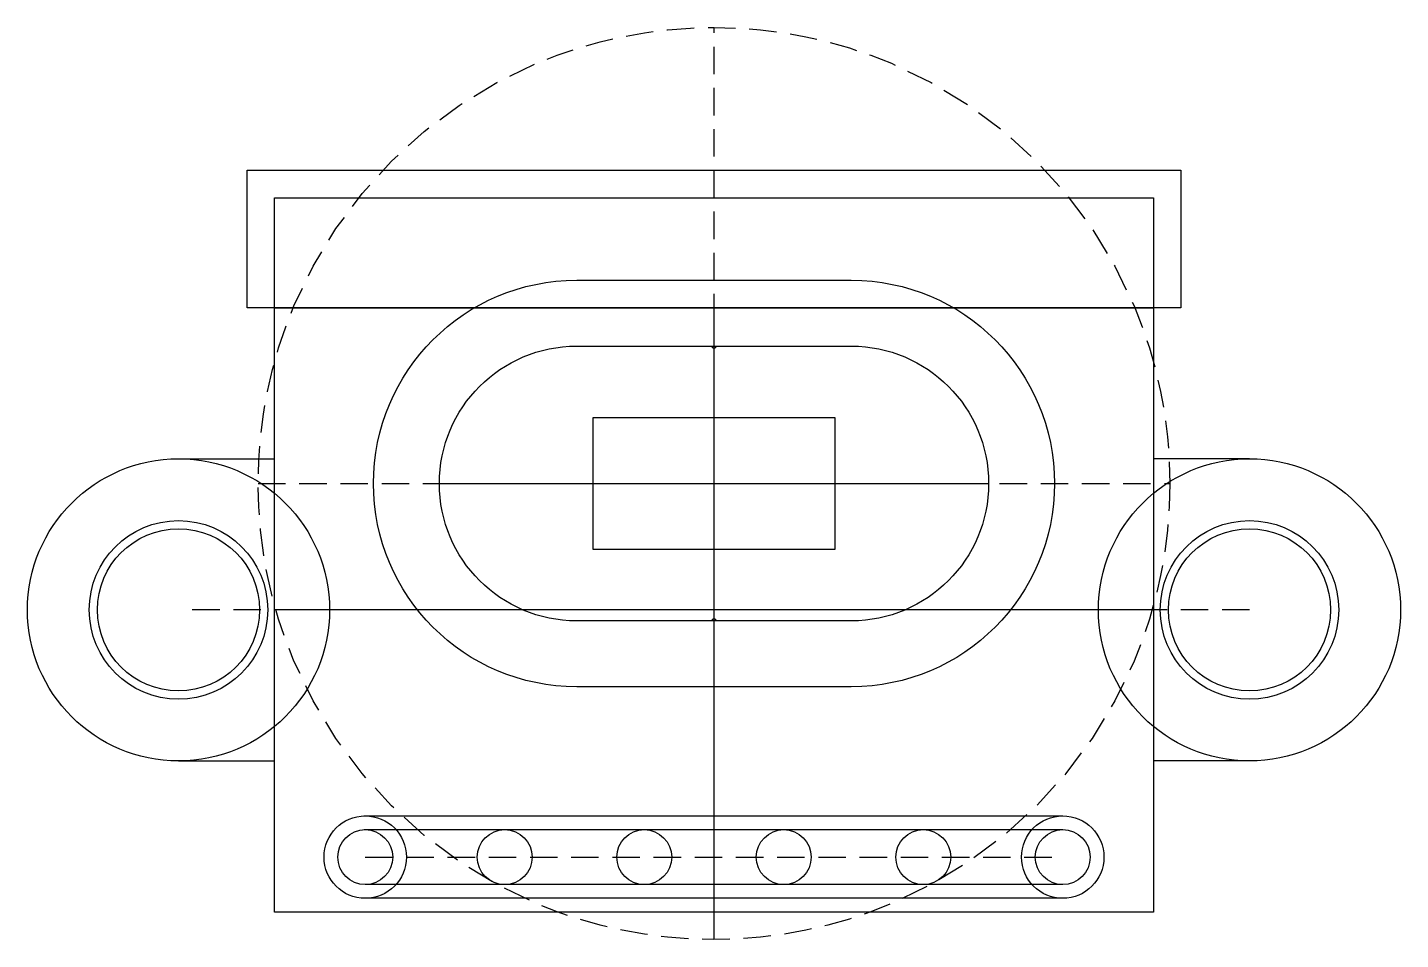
# Model space of a CAD drawing. Header units: millimetres. Extents: x -12.5 to 12.5, y -8.3 to 8.3.
import ezdxf

# ---------------------------------------------------------------- set-up
doc = ezdxf.new("R2010")
doc.units = ezdxf.units.MM
doc.linetypes.add('DASHED', pattern=[0.75, 0.5, -0.25])
doc.layers.get('0').update_dxf_attribs({"linetype": 'CONTINUOUS'})

msp = doc.modelspace()

# ---------------------------------------------------------------- linework, layer by layer
at = {"linetype": 'DASHED'}
for p, q in [((0, -8.3), (0, 8.3)), ((0, -7.8), (0, 3.2)), ((0, -1.2), (0, 1.2)), ((-8.3, 0), (8.3, 0)), ((-2.2, 0), (2.2, 0)), ((9.75, -2.3), (-9.75, -2.3)), ((8, -2.3), (-8, -2.3)), ((0, -6.8), (0, -2.3)), ((-6.35, -6.8), (6.35, -6.8))]:
    msp.add_line(p, q, dxfattribs=at)
for p, q in [((0, -2.5), (0, 2.5)), ((-9.75, 0.45), (-8, 0.45)), ((9.75, 0.45), (8, 0.45)), ((-5, 0), (5, 0)), ((-9.75, -5.05), (-8, -5.05)), ((9.75, -5.05), (8, -5.05)), ((-6.373, -6.05), (6.35, -6.05)), ((-6.368, -6.3), (6.35, -6.3)), ((6.35, -7.3), (-6.35, -7.3)), ((6.35, -7.55), (-6.35, -7.55))]:
    msp.add_line(p, q)
for points in [[(-8.5, 5.7), (8.5, 5.7), (8.5, 3.2), (-8.5, 3.2)], [(8, 3.2), (7.533, 3.2), (-8, 3.2), (-8, 5.2), (8, 5.2)], [(-8, 3.2), (8, 3.2), (8, -7.8), (-8, -7.8)], [(-2.2, 1.2), (2.2, 1.2), (2.2, -1.2), (-2.2, -1.2)]]:
    msp.add_lwpolyline(points, close=True)
for points in [[(2.5, -3.7), (-2.5, -3.7, -1), (-2.5, 3.7), (2.5, 3.7, -1)], [(2.5, -2.5), (-2.5, -2.5, -1), (-2.5, 2.5), (2.5, 2.5, -1)]]:
    msp.add_lwpolyline(points, format="xyb", close=True)
msp.add_circle((0, 0), 8.3, dxfattribs=at)
for centre, radius in [((-9.75, -2.3), 2.75), ((9.75, -2.3), 2.75), ((-9.75, -2.3), 1.625), ((9.75, -2.3), 1.625), ((-9.75, -2.3), 1.475), ((9.75, -2.3), 1.475), ((-6.35, -6.8), 0.75), ((6.35, -6.8), 0.75), ((-6.35, -6.8), 0.5), ((-3.81, -6.8), 0.5), ((-1.27, -6.8), 0.5), ((1.27, -6.8), 0.5), ((3.81, -6.8), 0.5), ((6.35, -6.8), 0.5)]:
    msp.add_circle(centre, radius)
for centre, start, end in [((-2.5, 0), 44.4153, 45.5847), ((2.5, 0), 134.4153, 135.5847), ((-2.5, 0), 314.4153, 315.5847), ((2.5, 0), 224.4153, 225.5847)]:
    msp.add_arc(centre, 3.5, start, end)
msp.add_point((0, 0))

doc.saveas('drawing.dxf')
